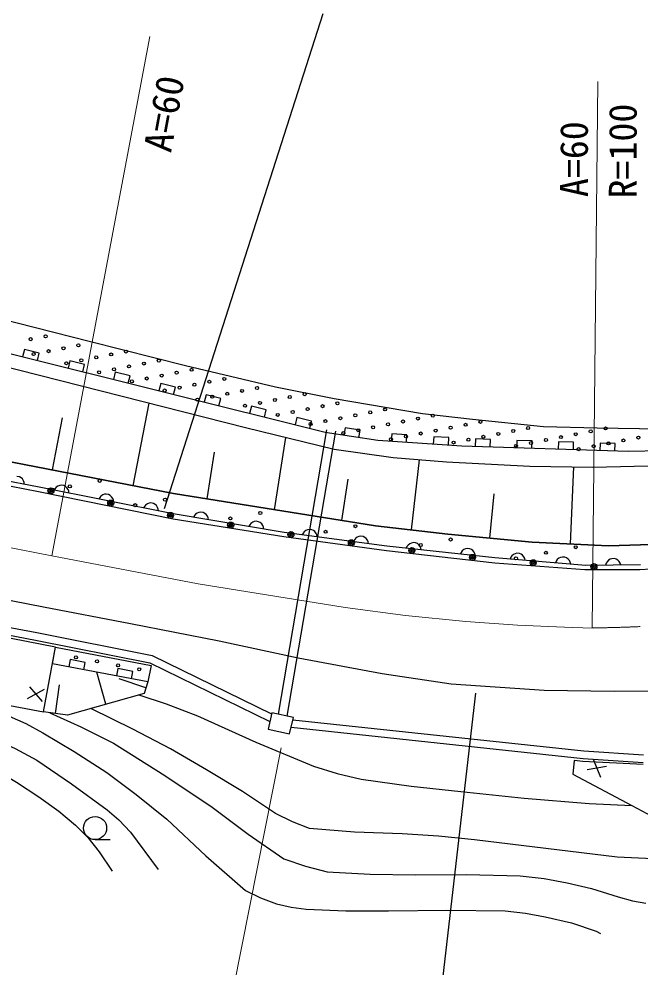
# Model space of a CAD drawing. Units: millimetres, scale not verified. Extents: x 40000 to 680000, y 20000 to 380000.
# Drawn here: x 223404 to 264254, y 249138 to 311480 of the extents above; entities that cross this region are included whole.
import ezdxf
from ezdxf.enums import TextEntityAlignment as Align

# ---------------------------------------------------------------- set-up
doc = ezdxf.new("R2010")
doc.units = ezdxf.units.MM
doc.header["$LTSCALE"] = 1000
doc.linetypes.add('CHAIN', pattern=[18.5, 12, -1.5, 3.5, -1.5])
for name, color, linetype, lineweight in [('S-BGD', 7, 'Continuous', 25), ('S-BMK', 2, 'CHAIN', 13), ('S-STR-HTXT', 7, 'Continuous', 13), ('S-STR-STRC', 7, 'Continuous', 25)]:
    doc.layers.add(name, color=color, linetype=linetype, lineweight=lineweight)
doc.styles.add('ＭＳ ゴシック', font='')
doc.styles.get('ＭＳ ゴシック').set_extended_font_data('MS Gothic')

msp = doc.modelspace()

# ---------------------------------------------------------------- linework, layer by layer
at = {"layer": 'S-BGD'}
for p, q in [((204259, 296388), (228106, 290263)), ((228106, 290263), (234361, 288686)), ((243539, 284294), (222639, 289505)), ((223768, 289739), (223647, 289254)), ((224738, 289497), (223768, 289739)), ((224617, 289012), (224738, 289497)), ((221389, 288900), (238304, 284607)), ((226754, 288995), (226633, 288510)), ((227724, 288753), (226754, 288995)), ((227603, 288268), (227724, 288753)), ((234361, 288686), (240274, 287290)), ((229739, 288250), (229618, 287765)), ((230709, 288008), (229739, 288250)), ((230588, 287523), (230709, 288008)), ((232725, 287506), (232604, 287021)), ((233695, 287264), (232725, 287506)), ((233574, 286779), (233695, 287264)), ((240274, 287290), (244144, 286524)), ((230916, 280789), (231975, 286214)), ((235711, 286761), (235590, 286276)), ((236681, 286519), (235711, 286761)), ((236560, 286034), (236681, 286519)), ((244144, 286524), (249948, 285533)), ((238696, 286017), (238575, 285532)), ((239666, 285775), (238696, 286017)), ((239545, 285290), (239666, 285775)), ((249948, 285533), (253233, 285172)), ((225606, 281825), (226276, 285258)), ((241682, 285272), (241561, 284787)), ((242652, 285030), (241682, 285272)), ((242531, 284545), (242652, 285030)), ((253233, 285172), (257913, 284676)), ((201855, 284839), (224695, 280416)), ((238304, 284607), (244139, 283200)), ((243631, 284467), (240454, 265767)), ((244223, 284370), (241031, 265636)), ((247003, 283753), (243539, 284294)), ((244854, 284594), (244777, 284101)), ((245842, 284440), (244854, 284594)), ((245765, 283946), (245842, 284440)), ((257913, 284676), (261423, 284585)), ((261423, 284585), (265608, 284539)), ((240208, 279212), (240966, 283965)), ((252538, 283392), (247003, 283753)), ((247921, 284194), (247888, 283695)), ((248918, 284129), (247921, 284194)), ((248886, 283630), (248918, 284129)), ((250688, 284013), (250656, 283515)), ((251686, 283948), (250688, 284013)), ((251653, 283449), (251686, 283948)), ((253422, 283862), (253405, 283363)), ((254421, 283829), (253422, 283862)), ((254404, 283330), (254421, 283829)), ((256155, 283772), (256139, 283272)), ((257154, 283738), (256155, 283772)), ((257138, 283239), (257154, 283738)), ((258889, 283681), (258872, 283181)), ((259888, 283648), (258889, 283681)), ((244139, 283200), (248006, 282636)), ((263472, 283029), (252538, 283391)), ((259871, 283148), (259888, 283648)), ((261623, 283590), (261606, 283091)), ((262622, 283557), (261623, 283590)), ((262605, 283058), (262622, 283557)), ((269685, 283207), (263472, 283029)), ((224734, 280689), (213045, 282975)), ((235783, 279918), (236273, 282991)), ((248006, 282636), (251522, 282354)), ((249230, 277882), (249754, 282496)), ((222951, 282343), (233571, 280271)), ((233571, 280271), (222951, 282343)), ((251522, 282354), (257006, 282072)), ((257006, 282072), (261154, 282000)), ((259670, 276957), (259897, 282022)), ((261154, 282000), (266990, 282140)), ((223432, 281372), (223275, 281402)), ((223542, 281309), (223432, 281372)), ((223628, 281231), (223542, 281309)), ((223707, 281114), (223628, 281231)), ((244633, 278506), (245065, 281216)), ((223747, 281005), (223707, 281114)), ((223763, 280879), (223747, 281005)), ((233553, 278932), (224734, 280689)), ((225776, 280604), (225713, 280494)), ((225854, 280690), (225776, 280604)), ((225972, 280769), (225854, 280690)), ((226082, 280808), (225972, 280769)), ((226207, 280824), (226082, 280808)), ((226364, 280792), (226207, 280824)), ((226474, 280730), (226364, 280792)), ((226560, 280651), (226474, 280730)), ((226639, 280534), (226560, 280651)), ((224695, 280416), (233544, 278600)), ((226678, 280424), (226639, 280534)), ((226694, 280299), (226678, 280424)), ((228716, 280018), (228653, 279908)), ((228794, 280104), (228716, 280018)), ((228912, 280183), (228794, 280104)), ((229021, 280222), (228912, 280183)), ((229147, 280238), (229021, 280222)), ((229304, 280207), (229147, 280238)), ((229414, 280144), (229304, 280207)), ((229500, 280066), (229414, 280144)), ((229578, 279948), (229500, 280066)), ((229618, 279838), (229578, 279948)), ((233571, 280271), (246845, 278153)), ((246845, 278153), (233571, 280271)), ((254382, 277341), (254666, 280246)), ((229633, 279713), (229618, 279838)), ((231655, 279432), (231593, 279323)), ((231734, 279519), (231655, 279432)), ((231851, 279597), (231734, 279519)), ((231961, 279637), (231851, 279597)), ((232087, 279652), (231961, 279637)), ((232243, 279621), (232087, 279652)), ((232353, 279558), (232243, 279621)), ((232440, 279480), (232353, 279558)), ((232518, 279362), (232440, 279480)), ((232557, 279253), (232518, 279362)), ((232573, 279127), (232557, 279253)), ((240842, 277715), (233553, 278932)), ((234941, 278822), (234882, 278710)), ((235017, 278910), (234941, 278822)), ((235132, 278993), (235017, 278910)), ((235240, 279035), (235132, 278993)), ((235365, 279055), (235240, 279035)), ((235523, 279029), (235365, 279055)), ((235635, 278970), (235523, 279029)), ((235724, 278894), (235635, 278970)), ((235806, 278779), (235724, 278894)), ((235848, 278670), (235806, 278779)), ((233544, 278600), (240819, 277444)), ((235868, 278545), (235848, 278670)), ((238586, 278213), (238527, 278102)), ((238662, 278302), (238586, 278213)), ((238777, 278384), (238662, 278302)), ((238885, 278427), (238777, 278384)), ((239010, 278447), (238885, 278427)), ((239168, 278420), (239010, 278447)), ((239279, 278361), (239168, 278420)), ((239368, 278286), (239279, 278361)), ((239450, 278170), (239368, 278286)), ((239493, 278062), (239450, 278170)), ((239513, 277937), (239493, 278062)), ((246845, 278153), (251615, 277612)), ((251615, 277612), (246845, 278153)), ((240819, 277444), (247574, 276518)), ((247591, 276813), (240842, 277715)), ((242089, 277669), (242034, 277556)), ((242162, 277761), (242089, 277669)), ((242275, 277846), (242162, 277761)), ((242382, 277893), (242275, 277846)), ((242506, 277916), (242382, 277893)), ((242664, 277895), (242506, 277916)), ((242778, 277840), (242664, 277895)), ((242869, 277767), (242778, 277840)), ((242955, 277655), (242869, 277767)), ((243001, 277548), (242955, 277655)), ((243025, 277423), (243001, 277548)), ((245756, 277442), (245649, 277396)), ((245880, 277466), (245756, 277442)), ((246039, 277444), (245880, 277466)), ((246153, 277389), (246039, 277444)), ((251615, 277612), (257150, 277070)), ((257150, 277070), (251615, 277612)), ((191825, 276843), (224490, 270637)), ((191918, 277334), (224588, 271127)), ((245464, 277219), (245409, 277105)), ((245537, 277310), (245464, 277219)), ((245649, 277396), (245537, 277310)), ((246244, 277316), (246153, 277389)), ((246330, 277204), (246244, 277316)), ((246376, 277097), (246330, 277204)), ((246400, 276973), (246376, 277097)), ((254704, 276047), (247591, 276813)), ((248996, 276883), (248925, 276790)), ((249106, 276972), (248996, 276883)), ((249212, 277021), (249106, 276972)), ((249335, 277048), (249212, 277021)), ((249494, 277030), (249335, 277048)), ((249609, 276978), (249494, 277030)), ((249702, 276908), (249609, 276978)), ((249791, 276797), (249702, 276908)), ((257150, 277070), (262189, 276844)), ((262189, 276844), (257150, 277070)), ((262189, 276844), (266554, 276978)), ((266554, 276978), (262189, 276844)), ((247574, 276518), (254705, 275708)), ((248925, 276790), (248873, 276675)), ((249840, 276692), (249791, 276797)), ((249867, 276568), (249840, 276692)), ((252482, 276407), (252429, 276292)), ((252552, 276500), (252482, 276407)), ((252662, 276588), (252552, 276500)), ((252768, 276637), (252662, 276588)), ((252891, 276664), (252768, 276637)), ((253051, 276647), (252891, 276664)), ((253166, 276595), (253051, 276647)), ((253258, 276524), (253166, 276595)), ((253347, 276414), (253258, 276524)), ((253396, 276308), (253347, 276414)), ((253423, 276185), (253396, 276308)), ((255928, 276266), (255820, 276175)), ((256032, 276317), (255928, 276266)), ((256155, 276347), (256032, 276317)), ((256315, 276334), (256155, 276347)), ((256431, 276284), (256315, 276334)), ((256526, 276216), (256431, 276284)), ((256617, 276108), (256526, 276216)), ((260689, 275550), (254704, 276046)), ((254705, 275708), (260624, 275273)), ((255752, 276080), (255702, 275964)), ((255820, 276175), (255752, 276080)), ((256669, 276004), (256617, 276108)), ((256698, 275881), (256669, 276004)), ((258744, 275832), (258694, 275715)), ((258812, 275926), (258744, 275832)), ((258920, 276018), (258812, 275926)), ((259025, 276069), (258920, 276018)), ((259148, 276099), (259025, 276069)), ((259307, 276086), (259148, 276099)), ((259423, 276036), (259307, 276086)), ((259518, 275968), (259423, 276036)), ((259609, 275860), (259518, 275968)), ((259661, 275756), (259609, 275860)), ((259691, 275633), (259661, 275756)), ((264289, 275594), (260689, 275550)), ((262027, 275686), (261989, 275566)), ((262086, 275787), (262027, 275686)), ((262185, 275888), (262086, 275787)), ((262284, 275949), (262185, 275888)), ((262404, 275991), (262284, 275949)), ((262563, 275993), (262404, 275991)), ((262684, 275954), (262563, 275993)), ((262785, 275896), (262684, 275954)), ((262886, 275797), (262785, 275896)), ((262947, 275698), (262886, 275797)), ((262988, 275578), (262947, 275698)), ((264233, 275272), (270325, 275675)), ((260624, 275273), (264233, 275272)), ((225812, 270169), (203157, 274573)), ((224490, 270637), (232009, 269140)), ((224588, 271127), (232170, 269617)), ((202426, 270137), (225009, 265915)), ((225009, 265915), (225812, 270169)), ((225606, 269074), (225812, 270169)), ((225812, 270169), (232098, 268970)), ((226774, 269359), (226682, 268868)), ((227757, 269174), (226774, 269359)), ((232170, 269617), (240011, 265778)), ((231880, 267888), (225604, 269072)), ((227664, 268683), (227757, 269174)), ((229912, 268768), (229820, 268277)), ((230895, 268582), (229912, 268768)), ((232098, 268970), (231882, 267890)), ((232009, 269140), (239898, 265277)), ((229116, 266413), (228517, 268525)), ((231757, 267508), (229991, 268085)), ((230802, 268091), (230895, 268582)), ((224089, 267570), (224924, 266600)), ((225804, 265807), (226061, 267696)), ((231882, 267890), (231632, 267126)), ((225071, 267387), (223942, 266784)), ((231632, 267126), (226599, 265699)), ((226599, 265699), (225009, 265915)), ((240031, 265863), (239787, 264790)), ((241451, 265540), (240031, 265863)), ((241208, 264468), (241451, 265540)), ((241418, 265396), (260556, 263353)), ((239787, 264790), (241208, 264468)), ((241307, 264905), (260513, 262855)), ((260556, 263353), (264471, 263092)), ((259914, 262712), (259840, 261829)), ((260498, 262650), (259914, 262712)), ((264452, 262458), (260498, 262650)), ((260513, 262855), (264468, 262591)), ((261161, 262803), (261658, 261623)), ((262040, 262326), (260780, 262100)), ((259840, 261829), (263703, 259768)), ((263703, 259768), (269809, 256455)), ((228412, 257518), (229412, 257518))]:
    msp.add_line(p, q, dxfattribs=at)
for points in [[(206848, 269310), (215888, 266347), (218723, 265334), (221884, 264083), (223163, 263502), (224571, 262743), (226863, 261191), (229217, 259471), (229975, 258819), (230735, 258004), (232554, 255544)], [(206951, 267690), (215930, 264528), (218839, 263388), (221937, 262059), (223245, 261305), (224719, 260329), (226017, 259394), (227128, 258458), (227928, 257648), (228687, 256719), (229537, 255435)], [(231289, 267029), (233088, 266442), (235141, 265653), (238987, 263925), (242784, 262344), (244335, 261862), (245921, 261496), (249193, 261031), (252460, 260678), (256634, 260241), (260907, 259898), (263703, 259768)], [(220650, 266730), (221673, 266142), (222764, 265643), (223862, 265158), (224967, 264541), (227045, 263312), (229187, 261923), (231111, 260493), (233121, 258858), (235700, 256451), (238314, 254171), (239287, 253679), (240337, 253289), (241313, 253070), (242295, 252953), (244902, 252841), (247719, 252826), (251540, 252879), (255374, 252832), (256715, 252679), (258015, 252430), (259736, 252035), (261360, 251501), (261660, 251343)], [(225427, 265858), (227480, 264935), (229619, 263859), (232999, 261737), (236111, 259660), (238473, 257872), (240831, 256257), (242244, 255775), (243684, 255399), (246511, 255245), (249460, 255194), (252833, 255215), (256364, 255134), (257954, 254958), (259466, 254682), (261056, 254299), (262818, 253762), (263758, 253490), (264635, 253339)], [(269809, 256455), (268779, 256308), (267382, 256236), (265098, 256245), (262747, 256369), (253368, 257507), (250992, 257751), (248609, 257895), (245482, 258006), (242511, 258242), (241402, 258676), (240285, 259232), (238102, 260678), (235743, 262116), (233367, 263478), (230887, 264778), (228139, 266136)]]:
    msp.add_lwpolyline(points, dxfattribs=at)
for centre, major_axis in [((224179, 290425), (0, 100)), ((225161, 290616), (0, 100)), ((226333, 289826), (0, 100)), ((227314, 290017), (0, 100)), ((224371, 289443), (0, 100)), ((225352, 289635), (0, 100)), ((228487, 289227), (0, 100)), ((229468, 289419), (0, 100)), ((230449, 289610), (0, 100)), ((226524, 288845), (0, 100)), ((227506, 289036), (0, 100)), ((230640, 288629), (0, 100)), ((231622, 288820), (0, 100)), ((232603, 289011), (0, 100)), ((228678, 288246), (0, 100)), ((229659, 288438), (0, 100)), ((232794, 288030), (0, 100)), ((233775, 288222), (0, 100)), ((234756, 288413), (0, 100)), ((230832, 287648), (0, 100)), ((231813, 287839), (0, 100)), ((234948, 287432), (0, 100)), ((235929, 287623), (0, 100)), ((236910, 287814), (0, 100)), ((232985, 287049), (0, 100)), ((233967, 287240), (0, 100)), ((237101, 286833), (0, 100)), ((238083, 287024), (0, 100)), ((239064, 287216), (0, 100)), ((242199, 286808), (0, 100)), ((235139, 286450), (0, 100)), ((236120, 286642), (0, 100)), ((239255, 286234), (0, 100)), ((240236, 286426), (0, 100)), ((241218, 286617), (0, 100)), ((244352, 286210), (0, 100)), ((238274, 286043), (0, 100)), ((240428, 285444), (0, 100)), ((241409, 285636), (0, 100)), ((242390, 285827), (0, 100)), ((243371, 286018), (0, 100)), ((246506, 285611), (0, 100)), ((247487, 285802), (0, 100)), ((242581, 284846), (0, 100)), ((243563, 285037), (0, 100)), ((244544, 285228), (0, 100)), ((245525, 285420), (0, 100)), ((247679, 284821), (0, 100)), ((248660, 285012), (0, 100)), ((249641, 285204), (0, 100)), ((250622, 285395), (0, 100)), ((253757, 284988), (0, 100)), ((244735, 284247), (0, 100)), ((245716, 284439), (0, 100)), ((246697, 284630), (0, 100)), ((249832, 284223), (0, 100)), ((250813, 284414), (0, 100)), ((251795, 284605), (0, 100)), ((252776, 284796), (0, 100)), ((254930, 284198), (0, 100)), ((255911, 284389), (0, 100)), ((256892, 284580), (0, 100)), ((261008, 284364), (0, 100)), ((261989, 284556), (0, 100)), ((247870, 283840), (0, 100)), ((248851, 284031), (0, 100)), ((251986, 283624), (0, 100)), ((252967, 283815), (0, 100)), ((253948, 284007), (0, 100)), ((257083, 283599), (0, 100)), ((258064, 283791), (0, 100)), ((259046, 283982), (0, 100)), ((260027, 284173), (0, 100)), ((262180, 283575), (0, 100)), ((263162, 283766), (0, 100)), ((264143, 283957), (0, 100)), ((256102, 283408), (0, 100)), ((260218, 283192), (0, 100)), ((261199, 283383), (0, 100)), ((228717, 281110), (0, 100)), ((225506, 280453), (0, 200)), ((225506, 280453), (0, 120)), ((226751, 280746), (0, 100)), ((225506, 280453), (0, 40)), ((233013, 279872), (0, 100)), ((229439, 279646), (0, 200)), ((229439, 279646), (0, 120)), ((229439, 279646), (0, 40)), ((231047, 279508), (0, 100)), ((233372, 278839), (0, 200)), ((233372, 278839), (0, 120)), ((233372, 278839), (0, 40)), ((237309, 278634), (0, 100)), ((239275, 278998), (0, 100)), ((237327, 278201), (0, 200)), ((237327, 278201), (0, 120)), ((237327, 278201), (0, 40)), ((245536, 278125), (0, 100)), ((241290, 277581), (0, 200)), ((241290, 277581), (0, 120)), ((241290, 277581), (0, 40)), ((243571, 277761), (0, 100)), ((245268, 277036), (0, 200)), ((245268, 277036), (0, 120)), ((245268, 277036), (0, 40)), ((249832, 276887), (0, 100)), ((251798, 277251), (0, 100)), ((260026, 276742), (0, 100)), ((249246, 276529), (0, 200)), ((249246, 276529), (0, 120)), ((249246, 276529), (0, 40)), ((253235, 276076), (0, 200)), ((253235, 276076), (0, 120)), ((258060, 276378), (0, 100)), ((253235, 276076), (0, 40)), ((256094, 276014), (0, 100)), ((257226, 275723), (0, 200)), ((257226, 275723), (0, 120)), ((257226, 275723), (0, 40)), ((261218, 275473), (0, 200)), ((261218, 275473), (0, 120)), ((261218, 275473), (0, 40)), ((227149, 269500), (0, 100)), ((228538, 269238), (0, 100)), ((229927, 268976), (0, 100)), ((231316, 268714), (0, 100)), ((228413, 258278), (0, 760))]:
    msp.add_ellipse(centre, major_axis=major_axis, ratio=0.99998, dxfattribs=at)
at = {"layer": 'S-BMK'}
msp.add_line((167970, 287480), (225563, 276178), dxfattribs=at)
msp.add_lwpolyline([(225563, 276178), (235187, 274346), (244856, 272771), (248822, 272262), (252800, 271857), (256189, 271609), (259785, 271454), (261184, 271427)], dxfattribs=at)
msp.add_ellipse((259897, 371396), major_axis=(-98586, -16569), ratio=0.99998, start_param=1.416387, end_param=1.448008, dxfattribs=at)
at = {"layer": 'S-STR-HTXT'}
for p, q in [((225563, 276178), (232013, 310338)), ((261106, 271437), (261474, 307361)), ((240646, 263563), (236446, 242429))]:
    msp.add_line(p, q, dxfattribs=at)
at = {"layer": 'S-STR-STRC'}
for p, q in [((243393, 311809), (232961, 279267)), ((197874, 278182), (225014, 272823)), ((225014, 272823), (230735, 271737)), ((230735, 271737), (236577, 270595)), ((236577, 270595), (241779, 269481)), ((241779, 269481), (247288, 268450)), ((247288, 268450), (251823, 267753)), ((251823, 267753), (257953, 267335)), ((253435, 267150), (251285, 248533)), ((257953, 267335), (262544, 267278)), ((262544, 267278), (267691, 267304))]:
    msp.add_line(p, q, dxfattribs=at)

# ---------------------------------------------------------------- texts
at = {"layer": 'S-STR-HTXT', "style": 'ＭＳ ゴシック'}
for s, rotation, p in [('A=60', 79.586, (233942, 302539)), ('R=100', 89.986, (264583, 299676)), ('A=60', 89.986, (261372, 299766))]:
    msp.add_text(s, height=1833, rotation=rotation, dxfattribs=at).set_placement(p, align=Align.BOTTOM_LEFT)

doc.saveas('drawing.dxf')
